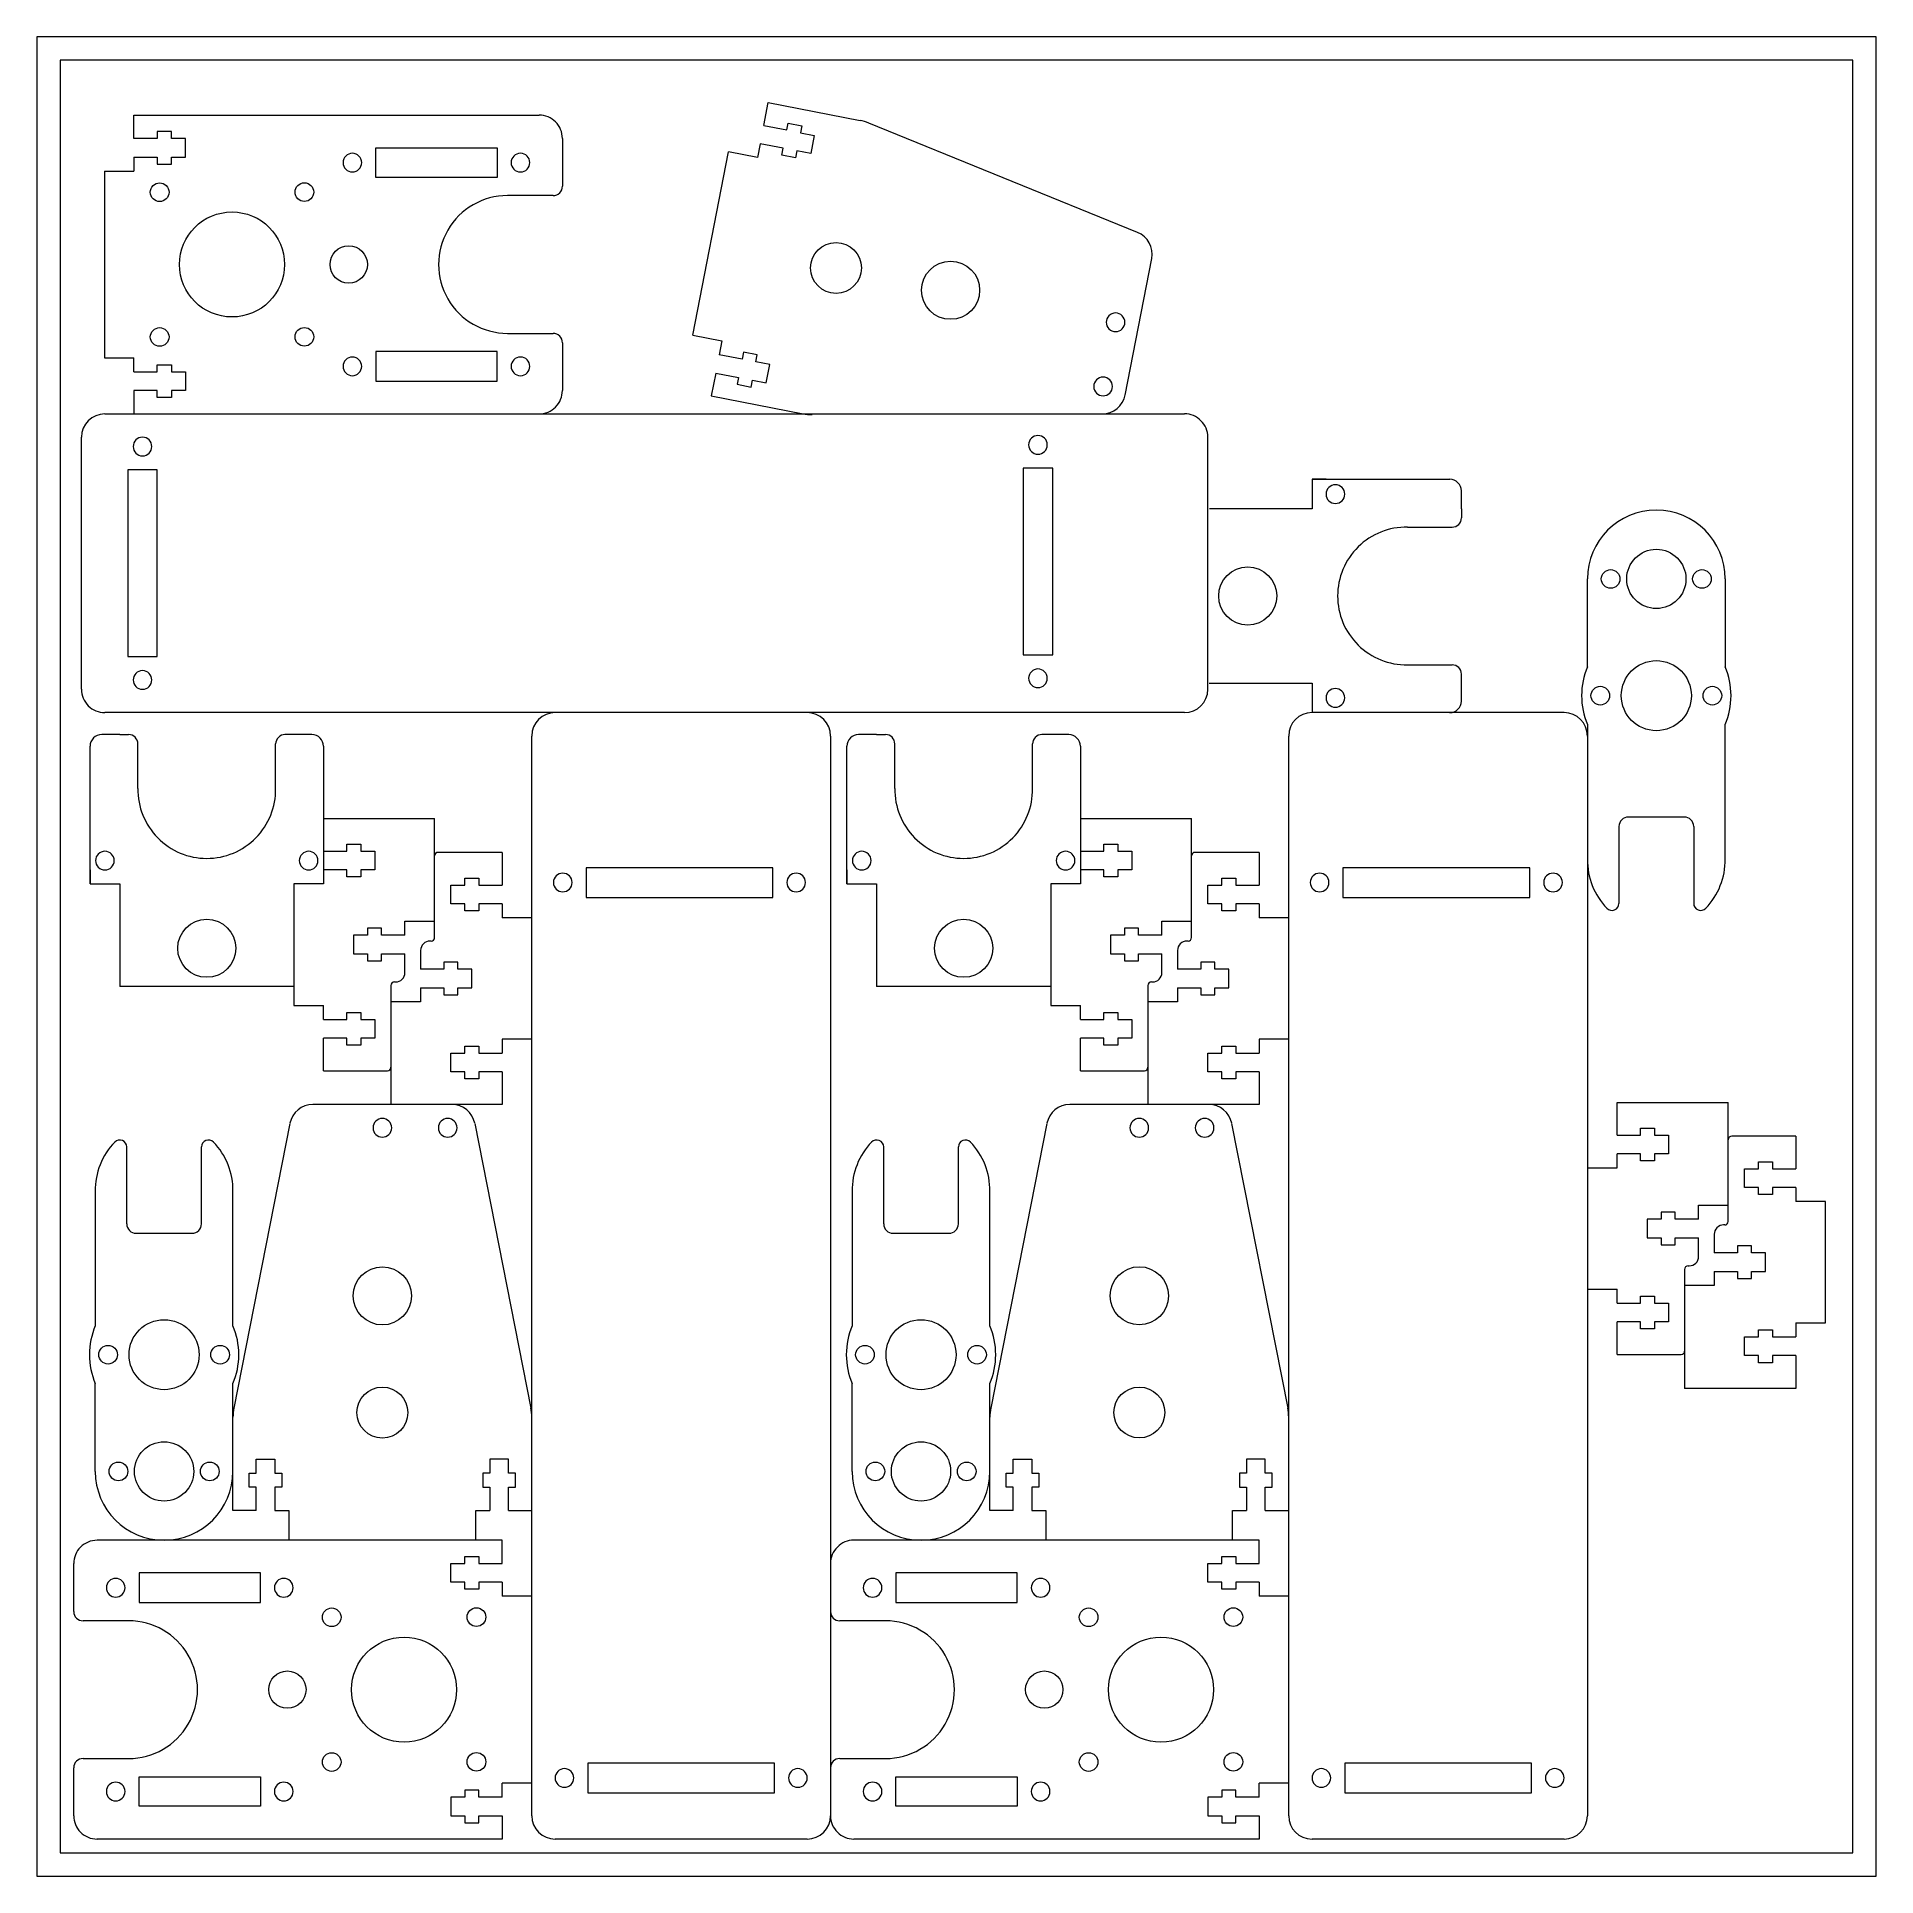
# Model space of a CAD drawing. Header units: millimetres. Extents: x -5 to 389, y -5 to 389.
import ezdxf

# ---------------------------------------------------------------- set-up
doc = ezdxf.new("R2010")
doc.units = ezdxf.units.MM
doc.header["$MEASUREMENT"] = 0
doc.layers.get('0').update_dxf_attribs({"color": 30, "lineweight": 0, "true_color": 0xf6921e})
doc.layers.add('Cutting lines', color=5, linetype='Continuous', lineweight=0)

msp = doc.modelspace()

# ---------------------------------------------------------------- linework, layer by layer
at = {"color": 30, "lineweight": 0, "true_color": 0xf6921e}
for points in [[(-5, -5), (389, -5), (389, 389), (-5, 389)], [(0, 0), (384, 0), (384, 384), (0, 384)]]:
    msp.add_lwpolyline(points, close=True, dxfattribs=at)
at = {"layer": 'Cutting lines'}
for p, q in [((150.73, 369.99), (151.69, 374.9)), ((15.82, 372.23), (102.61, 372.23)), ((15.82, 367.23), (15.82, 372.23)), ((230.78, 347.09), (173.2, 370.52)), ((107.59, 367.23), (107.59, 356.98)), ((15.82, 363.23), (15.82, 360.23)), ((67.6, 365.22), (93.59, 365.22)), ((67.6, 358.87), (67.6, 365.22)), ((93.59, 365.22), (93.59, 358.87)), ((149.4, 363.12), (143.16, 364.33)), ((149.97, 366.06), (149.4, 363.12)), ((9.47, 360.23), (15.82, 360.23)), ((93.59, 358.87), (67.6, 358.87)), ((95.83, 325.48), (105.59, 325.48)), ((107.59, 323.48), (107.59, 313.23)), ((135.53, 325.07), (141.76, 323.85)), ((141.76, 323.85), (141.19, 320.91)), ((9.47, 320.23), (15.82, 320.23)), ((15.82, 317.23), (15.82, 320.23)), ((93.6, 321.58), (67.6, 321.58)), ((67.6, 321.58), (67.6, 315.23)), ((93.6, 315.23), (93.6, 321.58)), ((67.6, 315.23), (93.6, 315.23)), ((140.43, 316.98), (139.47, 312.07)), ((15.82, 313.23), (15.82, 308.23)), ((4.57, 249.23), (4.56, 303.23)), ((245.83, 249.23), (245.83, 303.23)), ((268.16, 294.22), (268.15, 287.87)), ((271.16, 294.22), (268.16, 294.22)), ((268.16, 294.22), (268.16, 287.87)), ((268.16, 294.22), (297.65, 294.22)), ((300.15, 287.86), (300.15, 291.72)), ((268.15, 287.87), (246.16, 287.87)), ((300.15, 287.86), (300.15, 285.97)), ((288.61, 283.97), (298.15, 283.97)), ((356.65, 272.87), (356.65, 254.07)), ((288.61, 254.47), (298.15, 254.47)), ((300.15, 246.72), (300.15, 252.47)), ((322.15, 244.23), (268.15, 244.23)), ((356.65, 212.85), (356.65, 241.66)), ((6.41, 207.54), (6.41, 237.04)), ((12.77, 239.54), (8.91, 239.54)), ((12.77, 239.54), (14.66, 239.54)), ((16.66, 228), (16.66, 237.54)), ((46.16, 227.99), (46.16, 237.53)), ((53.91, 239.53), (48.16, 239.53)), ((56.41, 237.03), (56.41, 207.53)), ((168.54, 207.54), (168.54, 237.04)), ((174.89, 239.54), (171.04, 239.54)), ((174.89, 239.54), (176.79, 239.54)), ((178.79, 228), (178.79, 237.54)), ((208.29, 227.99), (208.29, 237.53)), ((216.04, 239.53), (210.29, 239.53)), ((218.54, 237.03), (218.53, 207.53)), ((56.4, 221.54), (80.21, 221.54)), ((218.53, 221.54), (242.34, 221.54)), ((6.41, 210.54), (6.41, 207.54)), ((168.54, 210.54), (168.54, 207.54)), ((6.41, 207.54), (12.76, 207.54)), ((6.41, 207.54), (12.76, 207.54)), ((12.76, 207.54), (12.76, 185.54)), ((56.41, 207.53), (50.06, 207.53)), ((168.54, 207.54), (174.89, 207.54)), ((168.54, 207.54), (174.89, 207.54)), ((174.89, 207.54), (174.89, 185.54)), ((218.53, 207.53), (212.18, 207.54)), ((79.47, 195.3), (79.22, 195.3)), ((241.59, 195.3), (241.34, 195.3)), ((50.06, 185.54), (12.76, 185.54)), ((71.61, 186.54), (71.86, 186.54)), ((212.18, 185.54), (174.89, 185.54)), ((233.74, 186.54), (233.99, 186.54)), ((94.67, 160.3), (54.13, 160.3)), ((256.8, 160.3), (216.26, 160.3)), ((333.5, 160.74), (357.3, 160.74)), ((49.23, 156.26), (37.21, 95.27)), ((88.82, 156.26), (100.83, 95.27)), ((211.35, 156.26), (199.34, 95.27)), ((250.94, 156.26), (262.96, 95.27)), ((7.53, 141.73), (7.53, 112.92)), ((37.02, 112.92), (37.02, 141.73)), ((169.65, 141.73), (169.65, 112.92)), ((199.15, 112.92), (199.15, 141.73)), ((356.56, 134.5), (356.31, 134.5)), ((348.71, 125.74), (348.96, 125.74)), ((371.76, 113.5), (378.11, 113.5)), ((7.53, 81.71), (7.53, 100.51)), ((37.02, 73.31), (37.02, 100.51)), ((169.65, 81.71), (169.65, 100.51)), ((199.15, 73.31), (199.15, 100.51)), ((371.77, 99.5), (347.96, 99.5)), ((42.02, 73.31), (37.02, 73.31)), ((46.02, 73.31), (49.02, 73.31)), ((49.02, 73.31), (49.02, 66.96)), ((89.02, 66.96), (89.02, 73.31)), ((89.02, 73.31), (92.02, 73.31)), ((96.02, 73.31), (101.02, 73.31)), ((204.15, 73.31), (199.15, 73.31)), ((208.15, 73.31), (211.15, 73.31)), ((211.15, 73.31), (211.15, 66.96)), ((251.15, 66.96), (251.15, 73.31)), ((251.15, 73.31), (254.15, 73.31)), ((258.15, 73.31), (263.15, 73.31)), ((94.67, 66.96), (7.9, 66.96)), ((94.67, 61.96), (94.67, 66.96)), ((256.8, 66.96), (170.02, 66.97)), ((256.8, 61.96), (256.8, 66.96)), ((2.9, 51.71), (2.9, 61.96)), ((42.89, 59.96), (16.9, 59.96)), ((16.9, 59.96), (16.9, 53.61)), ((42.89, 53.61), (42.89, 59.96)), ((205.02, 59.96), (179.02, 59.96)), ((179.02, 59.96), (179.02, 53.61)), ((205.02, 53.61), (205.02, 59.96)), ((94.67, 57.96), (94.67, 54.96)), ((256.8, 57.96), (256.8, 54.96)), ((16.9, 53.61), (42.89, 53.61)), ((101.02, 54.96), (94.67, 54.96)), ((179.02, 53.61), (205.02, 53.61)), ((263.15, 54.96), (256.8, 54.96)), ((14.66, 49.71), (4.9, 49.71)), ((176.79, 49.71), (167.02, 49.71)), ((2.9, 7.96), (2.9, 18.21)), ((16.9, 9.97), (16.9, 16.32)), ((16.9, 16.32), (42.89, 16.32)), ((42.89, 16.32), (42.89, 9.97)), ((179.02, 9.97), (179.02, 16.32)), ((179.02, 16.32), (205.02, 16.32)), ((205.02, 16.32), (205.02, 9.97)), ((94.67, 11.96), (94.67, 14.96)), ((101.02, 14.96), (94.67, 14.96)), ((256.8, 11.96), (256.8, 14.96)), ((263.15, 14.96), (256.8, 14.96)), ((42.89, 9.97), (16.9, 9.97)), ((94.67, 7.96), (94.67, 2.96)), ((205.02, 9.97), (179.02, 9.97)), ((256.8, 7.96), (256.8, 2.96)), ((94.67, 2.96), (7.88, 2.96)), ((160.02, 2.96), (106.02, 2.96)), ((256.8, 2.96), (170.01, 2.96)), ((322.15, 2.96), (268.15, 2.96))]:
    msp.add_line(p, q, dxfattribs=at)
at = {"layer": 'Cutting lines', "lineweight": 0}
for p, q in [((151.69, 374.9), (171.34, 371.08)), ((155.64, 369.04), (155.93, 370.51)), ((155.93, 370.51), (158.87, 369.94)), ((150.73, 369.99), (155.64, 369.04)), ((158.87, 369.94), (158.58, 368.46)), ((158.58, 368.46), (161.53, 367.89)), ((161.53, 367.89), (160.77, 363.97)), ((135.53, 325.07), (143.16, 364.33)), ((154.88, 365.11), (149.97, 366.06)), ((154.59, 363.64), (154.88, 365.11)), ((157.54, 363.07), (154.59, 363.64)), ((157.82, 364.54), (157.54, 363.07)), ((160.77, 363.97), (157.82, 364.54)), ((9.47, 360.23), (9.47, 320.23)), ((105.59, 354.98), (95.83, 354.98)), ((228.12, 312.27), (233.81, 341.51)), ((146.1, 319.95), (141.19, 320.91)), ((146.39, 321.43), (146.1, 319.95)), ((149.33, 320.85), (146.39, 321.43)), ((149.04, 319.38), (149.33, 320.85)), ((151.99, 318.81), (149.04, 319.38)), ((140.43, 316.98), (145.34, 316.03)), ((145.34, 316.03), (145.05, 314.56)), ((147.99, 313.98), (148.28, 315.46)), ((148.28, 315.46), (151.23, 314.88)), ((151.23, 314.88), (151.99, 318.81)), ((139.47, 312.07), (159.13, 308.25)), ((145.05, 314.56), (147.99, 313.98)), ((327.15, 254.07), (327.15, 272.87)), ((246.15, 250.58), (268.15, 250.58)), ((347.9, 221.87), (335.9, 221.87)), ((333.9, 219.87), (333.9, 203.38)), ((349.9, 219.87), (349.9, 203.38)), ((14.27, 134.71), (14.27, 151.2)), ((30.27, 134.71), (30.27, 151.2)), ((176.4, 134.71), (176.4, 151.2)), ((192.4, 134.71), (192.4, 151.2)), ((16.27, 132.71), (28.27, 132.71)), ((178.4, 132.71), (190.4, 132.71)), ((371.76, 113.5), (371.76, 110.5)), ((371.77, 106.5), (371.77, 99.5)), ((42.02, 81.31), (42.02, 84.31)), ((42.02, 84.31), (46.02, 84.31)), ((46.02, 84.31), (46.02, 81.31)), ((96.02, 84.31), (92.02, 84.31)), ((92.02, 84.31), (92.02, 81.31)), ((96.02, 81.31), (96.02, 84.31)), ((204.15, 81.31), (204.15, 84.31)), ((204.15, 84.31), (208.15, 84.31)), ((208.15, 84.31), (208.15, 81.31)), ((258.15, 84.31), (254.15, 84.31)), ((254.15, 84.31), (254.15, 81.31)), ((258.15, 81.31), (258.15, 84.31)), ((40.52, 78.31), (40.52, 81.31)), ((40.52, 81.31), (42.02, 81.31)), ((46.02, 81.31), (47.52, 81.31)), ((47.52, 81.31), (47.52, 78.31)), ((92.02, 81.31), (90.52, 81.31)), ((90.52, 81.31), (90.52, 78.31)), ((97.52, 81.31), (96.02, 81.31)), ((97.52, 78.31), (97.52, 81.31)), ((202.65, 78.31), (202.65, 81.31)), ((202.65, 81.31), (204.15, 81.31)), ((208.15, 81.31), (209.65, 81.31)), ((209.65, 81.31), (209.65, 78.31)), ((254.15, 81.31), (252.65, 81.31)), ((252.65, 81.31), (252.65, 78.31)), ((259.65, 81.31), (258.15, 81.31)), ((259.65, 78.31), (259.65, 81.31)), ((42.02, 78.31), (40.52, 78.31)), ((42.02, 73.31), (42.02, 78.31)), ((46.02, 78.31), (46.02, 73.31)), ((47.52, 78.31), (46.02, 78.31)), ((90.52, 78.31), (92.02, 78.31)), ((92.02, 78.31), (92.02, 73.31)), ((96.02, 73.31), (96.02, 78.31)), ((96.02, 78.31), (97.52, 78.31)), ((204.15, 78.31), (202.65, 78.31)), ((204.15, 73.31), (204.15, 78.31)), ((208.15, 78.31), (208.15, 73.31)), ((209.65, 78.31), (208.15, 78.31)), ((252.65, 78.31), (254.15, 78.31)), ((254.15, 78.31), (254.15, 73.31)), ((258.15, 73.31), (258.15, 78.31)), ((258.15, 78.31), (259.65, 78.31)), ((4.9, 20.21), (14.66, 20.21)), ((167.02, 20.21), (176.79, 20.21))]:
    msp.add_line(p, q, dxfattribs=at)
at = {"layer": 'Cutting lines', "lineweight": 5}
for p, q in [((9.56, 308.23), (240.83, 308.23)), ((268.15, 250.58), (268.15, 244.23)), ((101.02, 7.96), (101.02, 239.23)), ((263.15, 7.96), (263.15, 239.23)), ((80.22, 196.05), (80.22, 221.54)), ((242.34, 196.05), (242.34, 221.54)), ((94.67, 214.3), (80.96, 214.3)), ((94.67, 214.3), (94.67, 207.3)), ((256.8, 214.3), (243.09, 214.3)), ((256.8, 214.3), (256.8, 207.3)), ((50.06, 207.53), (50.06, 181.54)), ((212.18, 207.53), (212.18, 181.54)), ((94.67, 203.3), (94.67, 200.3)), ((256.8, 203.3), (256.8, 200.3)), ((73.86, 196.54), (73.86, 199.54)), ((73.86, 199.54), (80.21, 199.54)), ((101.02, 200.3), (94.67, 200.3)), ((235.99, 196.54), (235.99, 199.54)), ((235.99, 199.54), (242.34, 199.54)), ((263.15, 200.3), (256.8, 200.3)), ((77.22, 193.3), (77.22, 189.3)), ((239.34, 193.3), (239.34, 189.3)), ((73.86, 188.54), (73.86, 192.54)), ((235.99, 188.54), (235.99, 192.54)), ((70.86, 185.79), (70.87, 160.3)), ((77.22, 185.3), (77.22, 182.3)), ((232.99, 185.79), (232.99, 160.3)), ((239.34, 185.3), (239.34, 182.3)), ((50.06, 181.54), (56.41, 181.54)), ((56.41, 178.54), (56.41, 181.54)), ((77.22, 182.3), (70.87, 182.3)), ((212.18, 181.54), (218.53, 181.54)), ((218.53, 178.54), (218.53, 181.54)), ((239.34, 182.3), (232.99, 182.3)), ((56.41, 167.54), (56.41, 174.54)), ((94.67, 174.3), (94.67, 171.3)), ((101.02, 174.3), (94.67, 174.3)), ((218.54, 167.54), (218.53, 174.54)), ((256.8, 174.3), (256.8, 171.3)), ((263.15, 174.3), (256.8, 174.3)), ((56.41, 167.54), (70.12, 167.54)), ((94.67, 167.3), (94.67, 160.3)), ((218.54, 167.54), (232.24, 167.54)), ((256.8, 167.3), (256.8, 160.3)), ((333.5, 153.74), (333.5, 160.74)), ((357.31, 135.25), (357.3, 160.74)), ((333.5, 146.74), (333.5, 149.74)), ((371.76, 153.5), (358.05, 153.5)), ((371.76, 153.5), (371.76, 146.5)), ((327.15, 146.74), (333.5, 146.74)), ((371.76, 142.5), (371.76, 139.5)), ((350.96, 135.74), (350.96, 138.74)), ((350.96, 138.74), (357.31, 138.74)), ((378.11, 139.5), (371.76, 139.5)), ((378.12, 113.5), (378.11, 139.5)), ((350.96, 127.74), (350.96, 131.74)), ((354.31, 132.5), (354.31, 128.5)), ((347.96, 124.99), (347.95, 99.5)), ((354.31, 124.5), (354.31, 121.5)), ((327.15, 120.74), (333.5, 120.74)), ((333.5, 117.74), (333.5, 120.74)), ((354.31, 121.5), (347.96, 121.5)), ((333.5, 106.74), (333.5, 113.74)), ((333.5, 106.74), (347.21, 106.74))]:
    msp.add_line(p, q, dxfattribs=at)
at = {"layer": 'Cutting lines', "lineweight": 5, "extrusion": (0, 0, -1)}
for p, q in [((20.82, 296.23), (14.47, 296.23)), ((14.47, 296.23), (14.47, 256.23)), ((20.82, 256.23), (20.82, 296.23)), ((212.62, 296.59), (206.27, 296.59)), ((206.27, 296.59), (206.28, 256.59)), ((212.63, 256.59), (212.62, 296.59)), ((14.47, 256.23), (20.82, 256.23)), ((206.28, 256.59), (212.63, 256.59)), ((240.83, 244.23), (9.57, 244.23)), ((327.15, 241.66), (327.15, 7.96)), ((165.02, 239.23), (165.02, 7.96)), ((152.66, 211.02), (112.66, 211.02)), ((112.66, 211.02), (112.66, 204.67)), ((152.66, 204.67), (152.66, 211.02)), ((314.78, 211.02), (274.78, 211.02)), ((274.78, 211.02), (274.78, 204.67)), ((314.78, 204.67), (314.78, 211.02)), ((112.66, 204.67), (152.66, 204.67)), ((274.78, 204.67), (314.78, 204.67)), ((153.02, 19.21), (113.02, 19.21)), ((113.02, 19.21), (113.02, 12.86)), ((153.02, 12.86), (153.02, 19.21)), ((315.15, 19.21), (275.15, 19.21)), ((275.15, 19.21), (275.15, 12.86)), ((315.15, 12.86), (315.15, 19.21)), ((113.02, 12.86), (153.02, 12.86)), ((275.15, 12.86), (315.15, 12.86))]:
    msp.add_line(p, q, dxfattribs=at)
at = {"layer": 'Cutting lines', "lineweight": 0}
for points in [[(20.82, 367.23), (15.82, 367.23)], [(23.82, 367.23), (23.82, 368.73), (20.82, 368.73), (20.82, 367.23)], [(23.82, 363.23), (26.82, 363.23), (26.82, 367.23), (23.82, 367.23)], [(15.82, 363.23), (20.82, 363.23)], [(20.82, 363.23), (20.82, 361.73), (23.82, 361.73), (23.82, 363.23)], [(15.82, 317.23), (20.82, 317.23)], [(20.82, 317.23), (20.82, 318.73), (23.82, 318.73), (23.82, 317.23)], [(23.82, 317.23), (26.82, 317.23), (26.82, 313.23), (23.82, 313.23)], [(20.82, 313.23), (15.82, 313.23)], [(23.82, 313.23), (23.82, 311.73), (20.82, 311.73), (20.82, 313.23)], [(86.67, 61.96), (86.67, 63.46), (89.67, 63.46), (89.67, 61.96)], [(248.8, 61.96), (248.8, 63.46), (251.8, 63.46), (251.8, 61.96)], [(86.67, 57.96), (83.67, 57.96), (83.67, 61.96), (86.67, 61.96)], [(89.67, 61.96), (94.67, 61.96)], [(248.8, 57.96), (245.8, 57.96), (245.8, 61.96), (248.8, 61.96)], [(251.8, 61.96), (256.8, 61.96)], [(89.67, 57.96), (89.67, 56.46), (86.67, 56.46), (86.67, 57.96)], [(94.67, 57.96), (89.67, 57.96)], [(251.8, 57.96), (251.8, 56.46), (248.8, 56.46), (248.8, 57.96)], [(256.8, 57.96), (251.8, 57.96)], [(86.67, 11.96), (83.67, 11.96), (83.67, 7.96), (86.67, 7.96)], [(89.67, 11.96), (89.67, 13.46), (86.67, 13.46), (86.67, 11.96)], [(94.67, 11.96), (89.67, 11.96)], [(248.8, 11.96), (245.8, 11.96), (245.8, 7.96), (248.8, 7.96)], [(251.8, 11.96), (251.8, 13.46), (248.8, 13.46), (248.8, 11.96)], [(256.8, 11.96), (251.8, 11.96)], [(86.67, 7.96), (86.67, 6.46), (89.67, 6.46), (89.67, 7.96)], [(89.67, 7.96), (94.67, 7.96)], [(248.8, 7.96), (248.8, 6.46), (251.8, 6.46), (251.8, 7.96)], [(251.8, 7.96), (256.8, 7.96)]]:
    msp.add_lwpolyline(points, dxfattribs=at)
at = {"layer": 'Cutting lines', "lineweight": 5}
for points in [[(56.4, 214.54), (61.4, 214.54)], [(61.4, 214.54), (61.4, 216.04), (64.4, 216.04), (64.4, 214.54)], [(64.4, 214.54), (67.4, 214.54), (67.41, 210.54), (64.41, 210.54)], [(218.53, 214.54), (223.53, 214.54)], [(223.53, 214.54), (223.53, 216.04), (226.53, 216.04), (226.53, 214.54)], [(226.53, 214.54), (229.53, 214.54), (229.53, 210.54), (226.53, 210.54)], [(61.41, 210.54), (56.41, 210.54)], [(64.41, 210.54), (64.41, 209.04), (61.41, 209.04), (61.41, 210.54)], [(223.53, 210.54), (218.53, 210.54)], [(226.53, 210.54), (226.53, 209.04), (223.53, 209.04), (223.53, 210.54)], [(86.67, 203.3), (83.67, 203.3), (83.67, 207.3), (86.67, 207.3)], [(86.67, 207.3), (86.67, 208.8), (89.67, 208.8), (89.67, 207.3)], [(89.67, 207.3), (94.67, 207.3)], [(248.8, 203.3), (245.8, 203.3), (245.8, 207.3), (248.8, 207.3)], [(248.8, 207.3), (248.8, 208.8), (251.8, 208.8), (251.8, 207.3)], [(251.8, 207.3), (256.8, 207.3)], [(89.67, 203.3), (89.67, 201.8), (86.67, 201.8), (86.67, 203.3)], [(94.67, 203.3), (89.67, 203.3)], [(251.8, 203.3), (251.8, 201.8), (248.8, 201.8), (248.8, 203.3)], [(256.8, 203.3), (251.8, 203.3)], [(68.86, 196.54), (68.86, 198.04), (65.86, 198.04), (65.86, 196.54)], [(230.99, 196.54), (230.99, 198.04), (227.99, 198.04), (227.99, 196.54)], [(65.86, 196.54), (62.86, 196.54), (62.86, 192.54), (65.86, 192.54)], [(73.86, 196.54), (68.86, 196.54)], [(227.99, 196.54), (224.99, 196.54), (224.99, 192.54), (227.99, 192.54)], [(235.99, 196.54), (230.99, 196.54)], [(65.86, 192.54), (65.86, 191.04), (68.86, 191.04), (68.86, 192.54)], [(68.86, 192.54), (73.86, 192.54)], [(82.22, 189.3), (77.22, 189.3)], [(85.22, 189.3), (85.22, 190.8), (82.22, 190.8), (82.22, 189.3)], [(85.22, 185.3), (88.22, 185.3), (88.22, 189.3), (85.22, 189.3)], [(227.99, 192.54), (227.99, 191.04), (230.99, 191.04), (230.99, 192.54)], [(230.99, 192.54), (235.99, 192.54)], [(244.34, 189.3), (239.34, 189.3)], [(247.34, 189.3), (247.34, 190.8), (244.34, 190.8), (244.34, 189.3)], [(247.34, 185.3), (250.34, 185.3), (250.34, 189.3), (247.34, 189.3)], [(77.22, 185.3), (82.22, 185.3)], [(82.22, 185.3), (82.22, 183.8), (85.22, 183.8), (85.22, 185.3)], [(239.34, 185.3), (244.34, 185.3)], [(244.34, 185.3), (244.34, 183.8), (247.34, 183.8), (247.34, 185.3)], [(56.41, 178.54), (61.41, 178.54)], [(61.41, 178.54), (61.41, 180.04), (64.41, 180.04), (64.41, 178.54)], [(64.41, 178.54), (67.41, 178.54), (67.41, 174.54), (64.41, 174.54)], [(218.53, 178.54), (223.53, 178.54)], [(223.53, 178.54), (223.53, 180.04), (226.53, 180.04), (226.53, 178.54)], [(226.53, 178.54), (229.53, 178.54), (229.53, 174.54), (226.53, 174.54)], [(61.41, 174.54), (56.41, 174.54)], [(64.41, 174.54), (64.41, 173.04), (61.41, 173.04), (61.41, 174.54)], [(223.53, 174.54), (218.53, 174.54)], [(226.53, 174.54), (226.53, 173.04), (223.53, 173.04), (223.53, 174.54)], [(86.67, 167.3), (83.67, 167.3), (83.67, 171.3), (86.67, 171.3)], [(86.67, 171.3), (86.67, 172.8), (89.67, 172.8), (89.67, 171.3)], [(89.67, 171.3), (94.67, 171.3)], [(248.8, 167.3), (245.8, 167.3), (245.8, 171.3), (248.8, 171.3)], [(248.8, 171.3), (248.8, 172.8), (251.8, 172.8), (251.8, 171.3)], [(251.8, 171.3), (256.8, 171.3)], [(89.67, 167.3), (89.67, 165.8), (86.67, 165.8), (86.67, 167.3)], [(94.67, 167.3), (89.67, 167.3)], [(251.8, 167.3), (251.8, 165.8), (248.8, 165.8), (248.8, 167.3)], [(256.8, 167.3), (251.8, 167.3)], [(333.5, 153.74), (338.5, 153.74)], [(338.5, 153.74), (338.5, 155.24), (341.5, 155.24), (341.5, 153.74)], [(341.5, 153.74), (344.5, 153.74), (344.5, 149.74), (341.5, 149.74)], [(338.5, 149.74), (333.5, 149.74)], [(341.5, 149.74), (341.5, 148.24), (338.5, 148.24), (338.5, 149.74)], [(363.76, 142.5), (360.76, 142.5), (360.76, 146.5), (363.76, 146.5)], [(363.76, 146.5), (363.76, 148), (366.76, 148), (366.76, 146.5)], [(366.76, 146.5), (371.76, 146.5)], [(366.76, 142.5), (366.76, 141), (363.76, 141), (363.76, 142.5)], [(371.76, 142.5), (366.76, 142.5)], [(342.96, 135.74), (339.96, 135.74), (339.96, 131.74), (342.96, 131.74)], [(345.96, 135.74), (345.96, 137.24), (342.96, 137.24), (342.96, 135.74)], [(350.96, 135.74), (345.96, 135.74)], [(342.96, 131.74), (342.96, 130.24), (345.96, 130.24), (345.96, 131.74)], [(345.96, 131.74), (350.96, 131.74)], [(359.31, 128.5), (354.31, 128.5)], [(362.31, 128.5), (362.31, 130), (359.31, 130), (359.31, 128.5)], [(362.31, 124.5), (365.31, 124.5), (365.31, 128.5), (362.31, 128.5)], [(354.31, 124.5), (359.31, 124.5)], [(359.31, 124.5), (359.31, 123), (362.31, 123), (362.31, 124.5)], [(338.5, 117.74), (338.5, 119.24), (341.5, 119.24), (341.5, 117.74)], [(333.5, 117.74), (338.5, 117.74)], [(341.5, 117.74), (344.5, 117.74), (344.5, 113.74), (341.5, 113.74)], [(338.5, 113.74), (333.5, 113.74)], [(341.5, 113.74), (341.5, 112.24), (338.5, 112.24), (338.5, 113.74)], [(363.77, 106.5), (360.77, 106.5), (360.77, 110.5), (363.77, 110.5)], [(363.77, 110.5), (363.77, 112), (366.77, 112), (366.77, 110.5)], [(366.77, 110.5), (371.77, 110.5)], [(366.77, 106.5), (366.77, 105), (363.77, 105), (363.77, 106.5)], [(371.77, 106.5), (366.77, 106.5)]]:
    msp.add_lwpolyline(points, dxfattribs=at)
at = {"layer": 'Cutting lines', "lineweight": 0, "extrusion": (0, 0, -1)}
for centre in [(-62.6, 362.05), (-98.6, 362.05), (-62.6, 318.41), (-98.6, 318.41), (-273.16, 291.04), (-273.15, 247.4), (-9.59, 212.54), (-53.23, 212.54), (-171.71, 212.54), (-215.36, 212.54), (-11.9, 56.79), (-47.9, 56.79), (-174.02, 56.79), (-210.02, 56.79), (-11.9, 13.14), (-47.9, 13.14), (-174.02, 13.14), (-210.02, 13.14)]:
    msp.add_circle(centre, 2, dxfattribs=at)
at = {"layer": 'Cutting lines', "lineweight": 0}
for centre, radius in [((21.32, 355.7), 2), ((52.32, 355.73), 2), ((36.82, 340.23), 11.25), ((61.82, 340.23), 4), ((166.19, 339.48), 5.45), ((21.32, 324.7), 2), ((52.32, 324.73), 2), ((341.9, 272.87), 6.35), ((254.38, 269.22), 6.22), ((332.12, 272.87), 2), ((351.68, 272.87), 2), ((341.9, 247.87), 7.5), ((329.9, 247.87), 2), ((353.9, 247.87), 2), ((31.41, 193.76), 6.22), ((193.53, 193.76), 6.22), ((22.27, 106.71), 7.5), ((184.4, 106.71), 7.5), ((10.27, 106.71), 2), ((34.27, 106.71), 2), ((172.4, 106.71), 2), ((196.4, 106.71), 2), ((69.02, 94.31), 5.45), ((231.15, 94.32), 5.45), ((22.27, 81.71), 6.35), ((184.4, 81.71), 6.35), ((12.49, 81.71), 2), ((32.05, 81.71), 2), ((174.62, 81.71), 2), ((194.18, 81.71), 2), ((58.17, 50.46), 2), ((89.17, 50.5), 2), ((220.3, 50.46), 2), ((251.3, 50.5), 2), ((73.67, 34.96), 11.25), ((235.8, 34.96), 11.25), ((48.67, 34.96), 4), ((210.8, 34.96), 4), ((58.17, 19.46), 2), ((89.17, 19.5), 2), ((220.3, 19.46), 2), ((251.3, 19.5), 2)]:
    msp.add_circle(centre, radius, dxfattribs=at)
at = {"layer": 'Cutting lines'}
for centre in [(190.73, 334.71), (69.02, 119.31), (231.15, 119.32)]:
    msp.add_circle(centre, 6.23, dxfattribs=at)
at = {"layer": 'Cutting lines', "lineweight": 0, "extrusion": (-2e-16, -2e-16, -1)}
for centre in [(-226.07, 327.84), (-223.4, 314.1)]:
    msp.add_circle(centre, 2, dxfattribs=at)
at = {"layer": 'Cutting lines', "lineweight": 5, "extrusion": (0, 0, -1)}
for centre in [(-209.45, 301.59), (-17.64, 301.23), (-17.64, 251.23), (-209.45, 251.59), (-107.66, 207.85), (-157.66, 207.85), (-269.78, 207.85), (-319.78, 207.85), (-108.02, 16.04), (-158.02, 16.04), (-270.15, 16.04), (-320.15, 16.04)]:
    msp.add_circle(centre, 2, dxfattribs=at)
at = {"layer": 'Cutting lines', "lineweight": 0, "extrusion": (2e-16, -2e-16, -1)}
for centre in [(-69.02, 155.31), (-83.02, 155.31), (-231.15, 155.31), (-245.15, 155.31)]:
    msp.add_circle(centre, 2, dxfattribs=at)
at = {"layer": 'Cutting lines', "lineweight": 0}
for centre, radius, start, end in [((102.59, 367.23), 5, 0.0002, 90.0004), ((95.82, 340.23), 14.75, 89.9605, 270.04), ((105.59, 356.98), 2, 270.0002, 0.0002), ((105.59, 323.48), 2, 0.0003, 90.0002), ((102.59, 313.23), 5, 270, 0.0002), ((288.38, 269.22), 14.75, 89.0775, 179.9902), ((288.38, 269.22), 14.75, 179.9902, 270.9029), ((31.41, 227.76), 14.75, 179.082, 269.9947), ((31.41, 227.76), 14.75, 269.9947, 0.9073), ((193.54, 227.76), 14.75, 179.082, 269.9947), ((193.54, 227.76), 14.75, 269.9947, 0.9073), ((335.9, 219.87), 2, 90.0002, 180.0002), ((347.9, 219.87), 2, 0.0002, 90.0002), ((341.9, 212.62), 14.75, 179.0875, 224.1944), ((341.9, 212.62), 14.75, 315.806, 0.9129), ((332.4, 203.38), 1.5, 224.1944, 0.0002), ((351.4, 203.38), 1.5, 180.0002, 315.806), ((22.27, 141.96), 14.75, 135.8058, 180.9127), ((12.77, 151.2), 1.5, 0, 135.8058), ((31.77, 151.2), 1.5, 44.1942, 180), ((22.27, 141.96), 14.75, 359.0873, 44.1942), ((184.4, 141.96), 14.75, 135.8058, 180.9127), ((174.9, 151.2), 1.5, 0, 135.8058), ((193.9, 151.2), 1.5, 44.1942, 180), ((184.4, 141.96), 14.75, 359.0873, 44.1942), ((16.27, 134.71), 2, 180, 270), ((28.27, 134.71), 2, 270, 0), ((178.4, 134.71), 2, 180, 270), ((190.4, 134.71), 2, 270, 0), ((7.9, 61.96), 5, 89.9998, 180), ((170.02, 61.97), 5, 89.9998, 180), ((4.9, 51.71), 2, 180.0001, 270), ((167.02, 51.71), 2, 180.0001, 270), ((14.67, 34.96), 14.75, 269.9603, 90.0398), ((176.8, 34.96), 14.75, 269.9603, 90.0398), ((4.9, 18.21), 2, 90, 180), ((167.02, 18.21), 2, 90, 180), ((7.9, 7.96), 5, 180, 270.0002), ((170.02, 7.96), 5, 180, 270.0002)]:
    msp.add_arc(centre, radius, start, end, dxfattribs=at)
at = {"layer": 'Cutting lines'}
for centre, radius, start, end in [((169.43, 361.26), 10, 67.8545, 79.0005), ((228.9, 342.46), 5, 349.0003, 67.8545), ((223.22, 313.23), 5, 270.1459, 349.0002), ((161.04, 318.07), 10, 258.9999, 270.1459), ((297.65, 291.72), 2.5, 359.9955, 89.9902), ((298.15, 285.97), 2, 269.9902, 359.9902), ((341.9, 272.87), 14.75, 0.0002, 180.0002), ((298.15, 252.47), 2, 359.9902, 89.9902), ((341.9, 247.87), 16, 157.1847, 202.8158), ((341.9, 247.87), 16, 337.1847, 22.8158), ((297.65, 246.72), 2.5, 269.9902, 359.9902), ((8.91, 237.04), 2.5, 90, 179.9946), ((14.66, 237.54), 2, 359.9947, 89.9947), ((48.16, 237.53), 2, 89.9947, 179.9947), ((53.91, 237.03), 2.5, 359.9947, 89.9947), ((171.04, 237.04), 2.5, 90, 179.9946), ((176.79, 237.54), 2, 359.9947, 89.9947), ((210.29, 237.53), 2, 89.9947, 179.9947), ((216.04, 237.03), 2.5, 359.9947, 89.9947), ((79.22, 193.3), 2, 90, 180.0018), ((241.34, 193.3), 2, 90, 180.0018), ((71.86, 188.54), 2, 270.0036, 0.0053), ((233.99, 188.54), 2, 270.0036, 0.0053), ((54.13, 155.3), 5, 90.0001, 168.8543), ((83.91, 155.3), 5, 11.1457, 89.9999), ((216.26, 155.3), 5, 90.0001, 168.8543), ((246.04, 155.3), 5, 11.1457, 89.9999), ((356.31, 132.5), 2, 90.0038, 180.0055), ((348.96, 127.74), 2, 270.0002, 0.002), ((22.27, 106.71), 16, 157.1845, 202.8155), ((22.27, 106.71), 16, 337.1845, 22.8155), ((184.4, 106.71), 16, 157.1845, 202.8155), ((184.4, 106.71), 16, 337.1845, 22.8155), ((47.02, 93.34), 10, 168.8543, 180.0003), ((91.02, 93.34), 10, 359.9997, 11.1457), ((209.15, 93.34), 10, 168.8543, 180.0003), ((253.15, 93.34), 10, 359.9997, 11.1457), ((22.27, 81.71), 14.75, 180, 0), ((184.4, 81.71), 14.75, 180, 0)]:
    msp.add_arc(centre, radius, start, end, dxfattribs=at)
at = {"layer": 'Cutting lines', "lineweight": 5}
for centre, radius, start, end in [((9.56, 303.23), 5, 90.0002, 180.0002), ((240.83, 303.23), 5, 0.0002, 90.0002), ((9.57, 249.23), 5, 180.0002, 270.0002), ((240.83, 249.23), 5, 270.0002, 0.0002), ((106.02, 239.23), 5, 90, 180), ((160.02, 239.23), 5, 0, 90), ((268.15, 239.23), 5, 90, 180), ((322.15, 239.23), 5, 0, 90), ((80.96, 213.55), 0.75, 90.0036, 180.0036), ((243.09, 213.55), 0.75, 90.0036, 180.0036), ((79.47, 196.05), 0.75, 270.0018, 0.0036), ((241.59, 196.05), 0.75, 270.0018, 0.0036), ((71.61, 185.79), 0.75, 90.0053, 180.0071), ((233.74, 185.79), 0.75, 90.0053, 180.0071), ((70.12, 168.29), 0.75, 270.0071, 0.0071), ((232.24, 168.29), 0.75, 270.0071, 0.0071), ((358.05, 152.75), 0.75, 90.0073, 180.0073), ((356.56, 135.25), 0.75, 270.0055, 0.0073), ((348.71, 124.99), 0.75, 90.002, 180.0038), ((347.21, 107.49), 0.75, 270.0038, 0.0038), ((106.02, 7.96), 5, 180, 270), ((160.02, 7.96), 5, 270, 0), ((268.15, 7.96), 5, 180, 270), ((322.15, 7.96), 5, 270, 0)]:
    msp.add_arc(centre, radius, start, end, dxfattribs=at)

doc.saveas('drawing.dxf')
